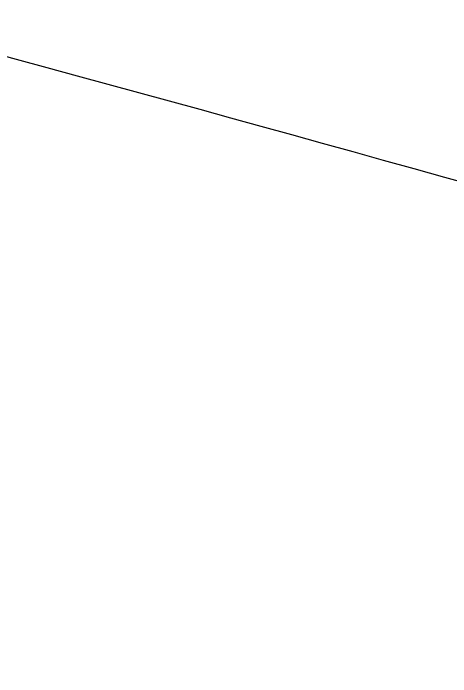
# Model space of a CAD drawing. Extents: x -1439 to 23780, y -1362 to 4476.
# Drawn here: x 4736.51 to 4761.85, y 2000.27 to 2038.69 of the extents above; entities that cross this region are included whole.
import ezdxf

# ---------------------------------------------------------------- set-up
doc = ezdxf.new("R2010")
doc.units = 0
doc.header["$MEASUREMENT"] = 0
doc.linetypes.add('Audi$0$DOT2', pattern=[0.125, 0, -0.125])
doc.linetypes.add('Audi$0$HIDDEN', pattern=[0.375, 0.25, -0.125])
for name, color, linetype, lineweight in [('Audi$0$10', 8, 'Continuous', 9), ('Audi$0$11', 8, 'Continuous', 9), ('Audi$0$20', 8, 'Audi$0$DOT2', 9), ('E-KABLO', 7, 'Continuous', 30)]:
    doc.layers.add(name, color=color, linetype=linetype, lineweight=lineweight)

# ---------------------------------------------------------------- blocks, each defined once
blk = doc.blocks.new('Audi$0$p-zemin kat')
at = {"layer": 'Audi$0$11'}
for points in [[(4762.5, 2101.726, 0.022939), (4537.5, 2153.268), (4537.5, 2230), (4537.5, 2230), (4537.5, 2253), (4527.5, 2253), (4527.5, 2240), (4527.5, 2240), (4527.5, 2230), (4527.5, 2230), (4527.5, 2155.06, 0.024009), (4287.874, 2185.723), (4283.124, 2125.912, -0.05155), (4780.046, 2034.319, -0.05155)], [(4762.5, 2100.688, 0.02305), (4536.5, 2152.433), (4536.5, 2230), (4536.5, 2252), (4528.5, 2252), (4528.5, 2240), (4528.5, 2230), (4528.5, 2153.867, 0.024028), (4288.792, 2184.647), (4284.2, 2126.829, -0.051333), (4779.246, 2035.595, -0.051333)]]:
    blk.add_lwpolyline(points, format="xyb", dxfattribs=at)

msp = doc.modelspace()

# ---------------------------------------------------------------- linework, layer by layer
at = {"layer": 'Audi$0$20', "linetype": 'Audi$0$HIDDEN'}
msp.add_lwpolyline([(4277.638, 2056.856, -0.053744), (4780.575, 1961.878, -0.051764)], format="xyb", dxfattribs=at)
at = {"layer": 'E-KABLO', "color": 6}
msp.add_arc((4017.693, -626.596), 2757.977, 74.162967, 79.050065, dxfattribs=at)

# ---------------------------------------------------------------- block references
at = {"layer": 'Audi$0$10'}
msp.add_blockref('Audi$0$p-zemin kat', (0, 0), dxfattribs=at)

doc.saveas('drawing.dxf')
